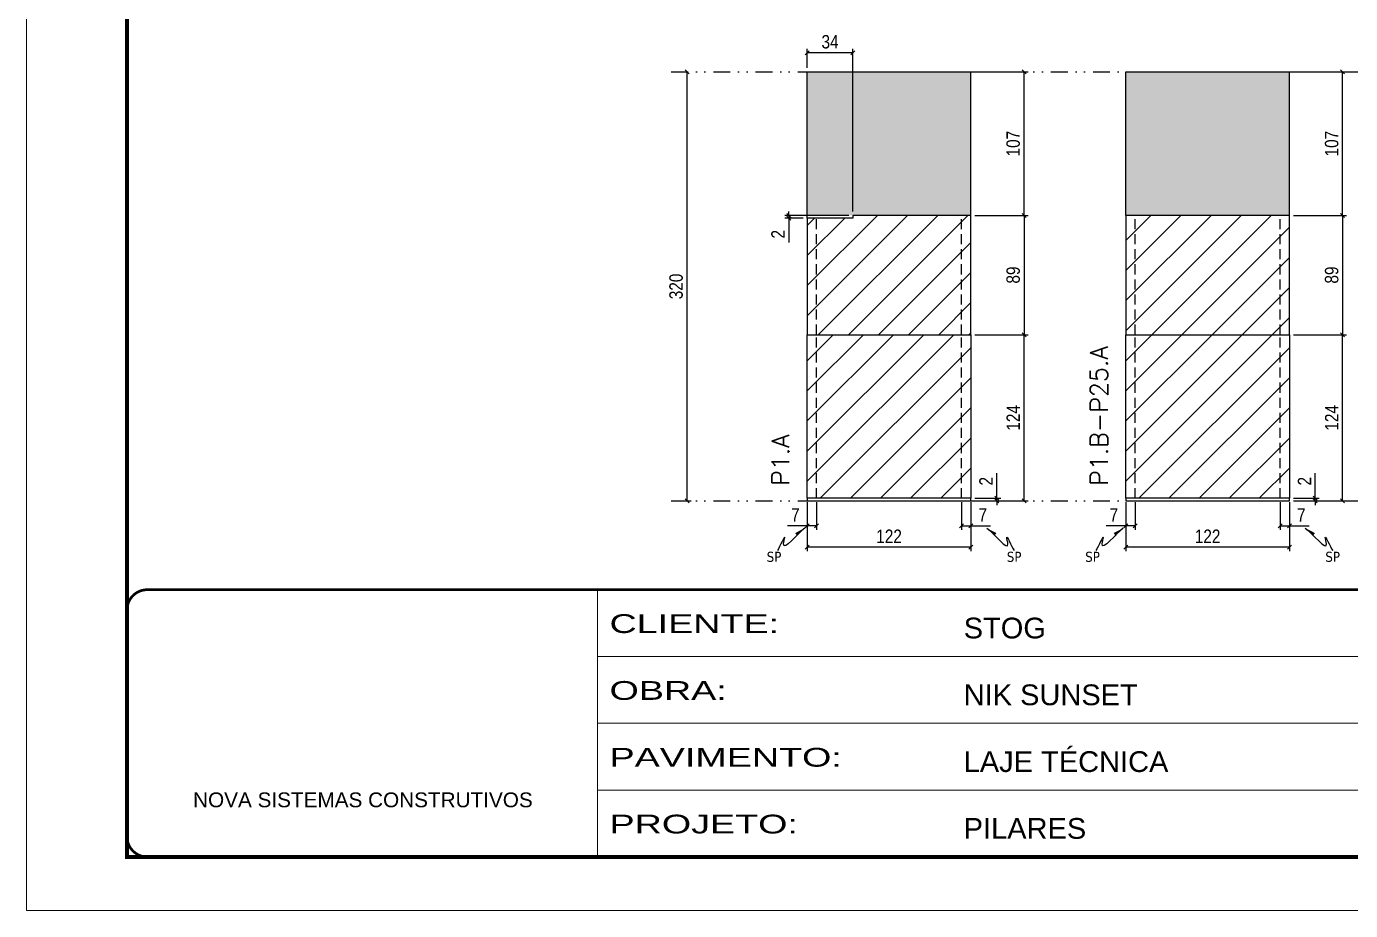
# Model space of a CAD drawing. Extents: x 808 to 7089, y -98 to 17032.
# Drawn here: x 2407 to 3394, y 14834 to 15493 of the extents above; entities that cross this region are included whole.
import ezdxf

# ---------------------------------------------------------------- set-up
doc = ezdxf.new("R2010")
doc.units = 0
for name, pattern in [('CONTINUO', [0]), ('DASHED', [0.75, 0.5, -0.25]), ('DIVIDE2', [0.625, 0.25, -0.125, 0, -0.125, 0, -0.125]), ('HIDDEN', [0.375, 0.25, -0.125])]:
    doc.linetypes.add(name, pattern=pattern)
for name, color, linetype in [('COTA', 241, 'Continuous'), ('Nível', 160, 'Continuous'), ('Painéis', 200, 'Continuous'), ('Sarrafo de Pressão', 42, 'HIDDEN'), ('texto', 7, 'Continuous')]:
    doc.layers.add(name, color=color, linetype=linetype)
for name, color, linetype, lineweight in [('Folhas', 255, 'Continuous', 9), ('REAPROVEITAMENTO', 251, 'Continuous', 9), ('SARRAFO DE PRESSAO', 251, 'DASHED', 9), ('Texto Seção', 7, 'Continuous', 15)]:
    doc.layers.add(name, color=color, linetype=linetype, lineweight=lineweight)
doc.styles.add('ARIAL', font='arial.ttf')
doc.styles.add('COTA TECNICA', font='techl___.ttf', dxfattribs={"height": 10})
doc.styles.add('COTA TECNICA-50', font='techl___.ttf', dxfattribs={"height": 10})
doc.styles.add('REGUA-120', font='ROMANS.shx', dxfattribs={"height": 15})
doc.styles.get("Standard").update_dxf_attribs({"font": 'arial.ttf'})
doc.styles.add('Tecnologia', font='')
doc.styles.get('Tecnologia').set_extended_font_data('Forgotten Futurist')
doc.dimstyles.new('COTA PAINEL-50', dxfattribs={"dimtxt": 10, "dimasz": 3, "dimexe": 3, "dimexo": 3, "dimgap": 3, "dimtad": 1, "dimdec": 1, "dimzin": 12, "dimdsep": 46, "dimtxsty": 'COTA TECNICA-50', "dimblk1": 'OBLIQUE', "dimblk2": 'OBLIQUE', "dimsah": 1, "dimcen": 0.9, "dimclrd": 4, "dimclre": 4, "dimclrt": 240, "dimadec": 1, "dimazin": 3, "dimtfac": 1, "dimtdec": 1, "dimtmove": 0, "dimatfit": 3, "dimfxl": 1, "dimtolj": 1, "dimtzin": 12, "dimarcsym": 0})
doc.dimstyles.new('PAINEL', dxfattribs={"dimtxt": 10, "dimasz": 3, "dimexe": 3, "dimexo": 3, "dimgap": 3, "dimtad": 1, "dimdec": 1, "dimzin": 12, "dimdsep": 46, "dimtxsty": 'COTA TECNICA', "dimblk1": 'OBLIQUE', "dimblk2": 'OBLIQUE', "dimsah": 1, "dimcen": 0.9, "dimclrd": 4, "dimclre": 4, "dimclrt": 240, "dimadec": 1, "dimazin": 3, "dimtfac": 1, "dimtdec": 1, "dimtmove": 0, "dimatfit": 3, "dimfxl": 1, "dimtolj": 1, "dimtzin": 12, "dimarcsym": 0})
doc.dimstyles.get("Standard").update_dxf_attribs({"dimtxt": 0.18, "dimasz": 0.18, "dimexe": 0.18, "dimexo": 0.0625, "dimgap": 0.09, "dimtad": 0, "dimtih": 1, "dimtoh": 1, "dimdec": 4, "dimzin": 0, "dimdsep": 46, "dimtxsty": 'Standard', "dimcen": 0.09, "dimadec": 0, "dimazin": 0, "dimtfac": 1, "dimtdec": 4, "dimtofl": 0, "dimtmove": 0, "dimatfit": 3, "dimfxl": 1, "dimtolj": 1, "dimtzin": 0, "dimarcsym": 0})
pattern_1 = [(45, (195.475, 0), (-11.22532, 11.22532), [])]

# ---------------------------------------------------------------- blocks, each defined once
blk = doc.blocks.new('9999999999')
at = {"color": 30, "linetype": 'CONTINUO'}
for p, q in [((98564.56, 34230.21), (98564.56, 34429.45)), ((98564.56, 34379.64), (99583.98, 34379.64)), ((98564.56, 34329.83), (99487.98, 34329.83)), ((98564.56, 34280.02), (99487.98, 34280.02))]:
    blk.add_line(p, q, dxfattribs=at)
at = {"color": 30, "linetype": 'CONTINUO', "const_width": 2}
blk.add_lwpolyline([(99583.98, 34230.21), (99583.98, 34414.45, 0.414214), (99568.98, 34429.45), (98228.98, 34429.45, 0.414214), (98213.98, 34414.45), (98213.98, 34245.21, 0.414214), (98228.98, 34230.21), (99583.98, 34230.21)], format="xyb", dxfattribs=at)
at = {"layer": 'Folhas'}
blk.add_lwpolyline([(98138.98, 34190.21), (99623.98, 34190.21), (99623.98, 35240.21), (98138.98, 35240.21)], close=True, dxfattribs=at)
at = {"layer": 'Folhas', "color": 30, "const_width": 3}
blk.add_lwpolyline([(98213.98, 34230.21), (99583.98, 34230.21), (99583.98, 35200.21), (98213.98, 35200.21)], close=True, dxfattribs=at)
at = {"color": 7, "linetype": 'Continuous', "ltscale": 5, "style": 'ARIAL'}
for s, height, p in [('STOG', 15.483, (98837.68, 34393.13)), ('NIK SUNSET', 15.483, (98837.68, 34343.32)), ('LAJE TÉCNICA', 15.4829, (98837.68, 34293.51)), ('NOVA SISTEMAS CONSTRUTIVOS', 11.0592, (98263.19, 34267.21)), ('PILARES', 15.483, (98837.68, 34243.7))]:
    blk.add_text(s, height=height, dxfattribs=at).set_placement(p)
at = {"layer": 'Folhas', "color": 7, "style": 'Tecnologia', "width": 1.5}
for s, p in [('CLIENTE:', (98573.65, 34397.17)), ('OBRA:', (98573.65, 34347.31)), ('PAVIMENTO:', (98573.65, 34297.5)), ('PROJETO:', (98573.65, 34247.69))]:
    blk.add_text(s, height=14, dxfattribs=at).set_placement(p)
blk = doc.blocks.new('_Oblique')
at = {"color": 0, "linetype": 'ByBlock', "lineweight": -2}
blk.add_line((-0.5, -0.5), (0.5, 0.5), dxfattribs=at)
blk = doc.blocks.new('*D142')
at = {"layer": 'COTA', "color": 4, "lineweight": -2, "transparency": 16777216}
for p, q in [((2899.21, 15139.32), (2899.21, 15459.32)), ((2890.35, 15139.32), (2902.21, 15139.32))]:
    blk.add_line(p, q, dxfattribs=at)
at = {"layer": 'Defpoints', "color": 0, "transparency": 16777216}
for p in [(2899.21, 15459.32), (2899.21, 15459.32), (2887.35, 15139.32)]:
    blk.add_point(p, dxfattribs=at)
at = {"layer": 'COTA', "color": 4, "lineweight": -2, "transparency": 16777216, "xscale": 3, "yscale": 3, "zscale": 3}
for p, rotation in [((2899.21, 15459.32), 90), ((2899.21, 15139.32), 270)]:
    blk.add_blockref('_Oblique', p, dxfattribs=dict(at, rotation=rotation))
at = {"layer": 'COTA', "color": 240, "transparency": 16777216, "insert": (2890.99, 15299.32), "char_height": 10, "attachment_point": 5, "rotation": 90, "style": 'COTA TECNICA-50'}
blk.add_mtext('\\A1;320', dxfattribs=at)
blk = doc.blocks.new('*D131')
at = {"layer": 'COTA', "color": 4, "lineweight": -2, "transparency": 16777216}
for p, q in [((2988.74, 15138.32), (2988.74, 15101.95)), ((3110.74, 15138.32), (3110.74, 15101.95)), ((3110.74, 15104.95), (2988.74, 15104.95))]:
    blk.add_line(p, q, dxfattribs=at)
at = {"layer": 'Defpoints', "color": 0, "transparency": 16777216}
for p in [(2988.74, 15141.32), (3110.74, 15141.32), (2988.74, 15104.95)]:
    blk.add_point(p, dxfattribs=at)
at = {"layer": 'COTA', "color": 4, "lineweight": -2, "transparency": 16777216, "xscale": 3, "yscale": 3, "zscale": 3, "rotation": 180}
blk.add_blockref('_Oblique', (2988.74, 15104.95), dxfattribs=at)
at = {"layer": 'COTA', "color": 4, "lineweight": -2, "transparency": 16777216, "xscale": 3, "yscale": 3, "zscale": 3}
blk.add_blockref('_Oblique', (3110.74, 15104.95), dxfattribs=at)
at = {"layer": 'COTA', "color": 240, "transparency": 16777216, "insert": (3049.74, 15113.01), "char_height": 10, "attachment_point": 5, "style": 'COTA TECNICA'}
blk.add_mtext('\\A1;122', dxfattribs=at)
blk = doc.blocks.new('*D132')
at = {"layer": 'COTA', "color": 4, "lineweight": -2, "transparency": 16777216}
for p, q in [((3103.74, 15138.32), (3103.74, 15117.81)), ((3110.74, 15136.32), (3110.74, 15117.81)), ((3103.74, 15120.81), (3110.74, 15120.81)), ((3110.74, 15120.81), (3125.47, 15120.81))]:
    blk.add_line(p, q, dxfattribs=at)
at = {"layer": 'Defpoints', "color": 0, "transparency": 16777216}
for p in [(3103.74, 15141.32), (3110.74, 15139.32), (3110.74, 15120.81)]:
    blk.add_point(p, dxfattribs=at)
at = {"layer": 'COTA', "color": 4, "lineweight": -2, "transparency": 16777216, "xscale": 3, "yscale": 3, "zscale": 3, "rotation": 180}
blk.add_blockref('_Oblique', (3103.74, 15120.81), dxfattribs=at)
at = {"layer": 'COTA', "color": 4, "lineweight": -2, "transparency": 16777216, "xscale": 3, "yscale": 3, "zscale": 3}
blk.add_blockref('_Oblique', (3110.74, 15120.81), dxfattribs=at)
at = {"layer": 'COTA', "color": 240, "transparency": 16777216, "insert": (3119.61, 15128.88), "char_height": 10, "attachment_point": 5, "style": 'COTA TECNICA-50'}
blk.add_mtext('\\A1;7', dxfattribs=at)
blk = doc.blocks.new('*D133')
at = {"layer": 'COTA', "color": 4, "lineweight": -2, "transparency": 16777216}
for p, q in [((2988.74, 15136.32), (2988.74, 15117.81)), ((2995.74, 15138.32), (2995.74, 15117.81)), ((2988.74, 15120.81), (2974.01, 15120.81)), ((2995.74, 15120.81), (2988.74, 15120.81))]:
    blk.add_line(p, q, dxfattribs=at)
at = {"layer": 'Defpoints', "color": 0, "transparency": 16777216}
for p in [(2988.74, 15139.32), (2995.74, 15141.32), (2988.74, 15120.81)]:
    blk.add_point(p, dxfattribs=at)
at = {"layer": 'COTA', "color": 4, "lineweight": -2, "transparency": 16777216, "xscale": 3, "yscale": 3, "zscale": 3, "rotation": 180}
blk.add_blockref('_Oblique', (2988.74, 15120.81), dxfattribs=at)
at = {"layer": 'COTA', "color": 4, "lineweight": -2, "transparency": 16777216, "xscale": 3, "yscale": 3, "zscale": 3}
blk.add_blockref('_Oblique', (2995.74, 15120.81), dxfattribs=at)
at = {"layer": 'COTA', "color": 240, "transparency": 16777216, "insert": (2979.88, 15128.88), "char_height": 10, "attachment_point": 5, "style": 'COTA TECNICA-50'}
blk.add_mtext('\\A1;7', dxfattribs=at)
blk = doc.blocks.new('*D134')
at = {"layer": 'COTA', "color": 4, "linetype": 'ByBlock', "lineweight": -2, "transparency": 16777216}
for p, q in [((3113.74, 15263.32), (3153.38, 15263.32)), ((3150.38, 15139.32), (3150.38, 15263.32)), ((3113.74, 15139.32), (3153.38, 15139.32))]:
    blk.add_line(p, q, dxfattribs=at)
at = {"layer": 'Defpoints', "color": 0, "linetype": 'ByBlock', "transparency": 16777216}
for p in [(3110.74, 15263.32), (3150.38, 15263.32), (3110.74, 15139.32)]:
    blk.add_point(p, dxfattribs=at)
at = {"layer": 'COTA', "color": 4, "linetype": 'ByBlock', "lineweight": -2, "transparency": 16777216, "xscale": 3, "yscale": 3, "zscale": 3}
for p, rotation in [((3150.38, 15263.32), 90), ((3150.38, 15139.32), 270)]:
    blk.add_blockref('_Oblique', p, dxfattribs=dict(at, rotation=rotation))
at = {"layer": 'COTA', "color": 240, "linetype": 'ByBlock', "transparency": 16777216, "insert": (3142.31, 15201.32), "char_height": 10, "attachment_point": 5, "rotation": 90, "style": 'COTA TECNICA'}
blk.add_mtext('\\A1;124', dxfattribs=at)
blk = doc.blocks.new('*D135')
at = {"layer": 'COTA', "color": 4, "lineweight": -2, "transparency": 16777216}
for p, q in [((3130, 15141.32), (3130, 15160.12)), ((3113.74, 15141.32), (3133, 15141.32)), ((3113.74, 15139.32), (3133, 15139.32)), ((3130, 15139.32), (3130, 15141.32)), ((3130, 15139.32), (3130, 15136.32))]:
    blk.add_line(p, q, dxfattribs=at)
at = {"layer": 'Defpoints', "color": 0, "transparency": 16777216}
for p in [(3110.74, 15141.32), (3110.74, 15139.32), (3130, 15139.32)]:
    blk.add_point(p, dxfattribs=at)
at = {"layer": 'COTA', "color": 4, "lineweight": -2, "transparency": 16777216, "xscale": 3, "yscale": 3, "zscale": 3}
for p, rotation in [((3130, 15141.32), 270), ((3130, 15139.32), 90)]:
    blk.add_blockref('_Oblique', p, dxfattribs=dict(at, rotation=rotation))
at = {"layer": 'COTA', "color": 240, "transparency": 16777216, "insert": (3122, 15154.06), "char_height": 10, "attachment_point": 5, "rotation": 90, "style": 'COTA TECNICA-50'}
blk.add_mtext('\\A1;2', dxfattribs=at)
blk = doc.blocks.new('*D136')
at = {"layer": 'COTA', "color": 4, "linetype": 'ByBlock', "lineweight": -2, "transparency": 16777216}
for p, q in [((3113.74, 15263.32), (3153.38, 15263.32)), ((3150.38, 15139.32), (3150.38, 15263.32)), ((3113.74, 15139.32), (3153.38, 15139.32))]:
    blk.add_line(p, q, dxfattribs=at)
at = {"layer": 'Defpoints', "color": 0, "linetype": 'ByBlock', "transparency": 16777216}
for p in [(3110.74, 15263.32), (3150.38, 15263.32), (3110.74, 15139.32)]:
    blk.add_point(p, dxfattribs=at)
at = {"layer": 'COTA', "color": 4, "linetype": 'ByBlock', "lineweight": -2, "transparency": 16777216, "xscale": 3, "yscale": 3, "zscale": 3}
for p, rotation in [((3150.38, 15263.32), 90), ((3150.38, 15139.32), 270)]:
    blk.add_blockref('_Oblique', p, dxfattribs=dict(at, rotation=rotation))
at = {"layer": 'COTA', "color": 240, "linetype": 'ByBlock', "transparency": 16777216, "insert": (3142.31, 15201.32), "char_height": 10, "attachment_point": 5, "rotation": 90, "style": 'COTA TECNICA'}
blk.add_mtext('\\A1;124', dxfattribs=at)
blk = doc.blocks.new('*D137')
at = {"layer": 'COTA', "color": 4, "lineweight": -2, "transparency": 16777216}
for p, q in [((3079.74, 15459.32), (3153.38, 15459.32)), ((3150.38, 15352.32), (3150.38, 15459.32)), ((3113.74, 15352.32), (3153.38, 15352.32))]:
    blk.add_line(p, q, dxfattribs=at)
at = {"layer": 'Defpoints', "color": 0, "transparency": 16777216}
for p in [(3076.74, 15459.32), (3150.38, 15459.32), (3110.74, 15352.32)]:
    blk.add_point(p, dxfattribs=at)
at = {"layer": 'COTA', "color": 4, "lineweight": -2, "transparency": 16777216, "xscale": 3, "yscale": 3, "zscale": 3}
for p, rotation in [((3150.38, 15459.32), 90), ((3150.38, 15352.32), 270)]:
    blk.add_blockref('_Oblique', p, dxfattribs=dict(at, rotation=rotation))
at = {"layer": 'COTA', "color": 240, "transparency": 16777216, "insert": (3142.28, 15405.82), "char_height": 10, "attachment_point": 5, "rotation": 90, "style": 'COTA TECNICA-50'}
blk.add_mtext('\\A1;107', dxfattribs=at)
blk = doc.blocks.new('*D140')
at = {"layer": 'COTA', "color": 4, "lineweight": -2, "transparency": 16777216}
for p, q in [((3113.74, 15352.32), (3153.38, 15352.32)), ((3150.38, 15352.32), (3150.38, 15263.32)), ((3113.74, 15263.32), (3153.38, 15263.32))]:
    blk.add_line(p, q, dxfattribs=at)
at = {"layer": 'Defpoints', "color": 0, "transparency": 16777216}
for p in [(3110.74, 15352.32), (3110.74, 15263.32), (3150.38, 15263.32)]:
    blk.add_point(p, dxfattribs=at)
at = {"layer": 'COTA', "color": 4, "lineweight": -2, "transparency": 16777216, "xscale": 3, "yscale": 3, "zscale": 3}
for p, rotation in [((3150.38, 15352.32), 90), ((3150.38, 15263.32), 270)]:
    blk.add_blockref('_Oblique', p, dxfattribs=dict(at, rotation=rotation))
at = {"layer": 'COTA', "color": 240, "transparency": 16777216, "insert": (3142.28, 15307.82), "char_height": 10, "attachment_point": 5, "rotation": 90, "style": 'COTA TECNICA'}
blk.add_mtext('\\A1;89', dxfattribs=at)
blk = doc.blocks.new('*D979')
at = {"layer": 'COTA', "color": 4, "lineweight": -2, "transparency": 16777216}
for p, q in [((3226.21, 15138.32), (3226.21, 15101.95)), ((3348.21, 15138.32), (3348.21, 15101.95)), ((3348.21, 15104.95), (3226.21, 15104.95))]:
    blk.add_line(p, q, dxfattribs=at)
at = {"layer": 'Defpoints', "color": 0, "transparency": 16777216}
for p in [(3226.21, 15141.32), (3348.21, 15141.32), (3226.21, 15104.95)]:
    blk.add_point(p, dxfattribs=at)
at = {"layer": 'COTA', "color": 4, "lineweight": -2, "transparency": 16777216, "xscale": 3, "yscale": 3, "zscale": 3, "rotation": 180}
blk.add_blockref('_Oblique', (3226.21, 15104.95), dxfattribs=at)
at = {"layer": 'COTA', "color": 4, "lineweight": -2, "transparency": 16777216, "xscale": 3, "yscale": 3, "zscale": 3}
blk.add_blockref('_Oblique', (3348.21, 15104.95), dxfattribs=at)
at = {"layer": 'COTA', "color": 240, "transparency": 16777216, "insert": (3287.21, 15113.01), "char_height": 10, "attachment_point": 5, "style": 'COTA TECNICA'}
blk.add_mtext('\\A1;122', dxfattribs=at)
blk = doc.blocks.new('*D980')
at = {"layer": 'COTA', "color": 4, "lineweight": -2, "transparency": 16777216}
for p, q in [((3341.21, 15138.32), (3341.21, 15117.81)), ((3348.21, 15136.32), (3348.21, 15117.81)), ((3341.21, 15120.81), (3348.21, 15120.81)), ((3348.21, 15120.81), (3362.94, 15120.81))]:
    blk.add_line(p, q, dxfattribs=at)
at = {"layer": 'Defpoints', "color": 0, "transparency": 16777216}
for p in [(3341.21, 15141.32), (3348.21, 15139.32), (3348.21, 15120.81)]:
    blk.add_point(p, dxfattribs=at)
at = {"layer": 'COTA', "color": 4, "lineweight": -2, "transparency": 16777216, "xscale": 3, "yscale": 3, "zscale": 3, "rotation": 180}
blk.add_blockref('_Oblique', (3341.21, 15120.81), dxfattribs=at)
at = {"layer": 'COTA', "color": 4, "lineweight": -2, "transparency": 16777216, "xscale": 3, "yscale": 3, "zscale": 3}
blk.add_blockref('_Oblique', (3348.21, 15120.81), dxfattribs=at)
at = {"layer": 'COTA', "color": 240, "transparency": 16777216, "insert": (3357.07, 15128.88), "char_height": 10, "attachment_point": 5, "style": 'COTA TECNICA-50'}
blk.add_mtext('\\A1;7', dxfattribs=at)
blk = doc.blocks.new('*D981')
at = {"layer": 'COTA', "color": 4, "lineweight": -2, "transparency": 16777216}
for p, q in [((3226.21, 15136.32), (3226.21, 15117.81)), ((3233.21, 15138.32), (3233.21, 15117.81)), ((3226.21, 15120.81), (3211.47, 15120.81)), ((3233.21, 15120.81), (3226.21, 15120.81))]:
    blk.add_line(p, q, dxfattribs=at)
at = {"layer": 'Defpoints', "color": 0, "transparency": 16777216}
for p in [(3226.21, 15139.32), (3233.21, 15141.32), (3226.21, 15120.81)]:
    blk.add_point(p, dxfattribs=at)
at = {"layer": 'COTA', "color": 4, "lineweight": -2, "transparency": 16777216, "xscale": 3, "yscale": 3, "zscale": 3, "rotation": 180}
blk.add_blockref('_Oblique', (3226.21, 15120.81), dxfattribs=at)
at = {"layer": 'COTA', "color": 4, "lineweight": -2, "transparency": 16777216, "xscale": 3, "yscale": 3, "zscale": 3}
blk.add_blockref('_Oblique', (3233.21, 15120.81), dxfattribs=at)
at = {"layer": 'COTA', "color": 240, "transparency": 16777216, "insert": (3217.34, 15128.88), "char_height": 10, "attachment_point": 5, "style": 'COTA TECNICA-50'}
blk.add_mtext('\\A1;7', dxfattribs=at)
blk = doc.blocks.new('*D982')
at = {"layer": 'COTA', "color": 4, "linetype": 'ByBlock', "lineweight": -2, "transparency": 16777216}
for p, q in [((3351.21, 15263.32), (3390.85, 15263.32)), ((3387.85, 15139.32), (3387.85, 15263.32)), ((3351.21, 15139.32), (3390.85, 15139.32))]:
    blk.add_line(p, q, dxfattribs=at)
at = {"layer": 'Defpoints', "color": 0, "linetype": 'ByBlock', "transparency": 16777216}
for p in [(3348.21, 15263.32), (3387.85, 15263.32), (3348.21, 15139.32)]:
    blk.add_point(p, dxfattribs=at)
at = {"layer": 'COTA', "color": 4, "linetype": 'ByBlock', "lineweight": -2, "transparency": 16777216, "xscale": 3, "yscale": 3, "zscale": 3}
for p, rotation in [((3387.85, 15263.32), 90), ((3387.85, 15139.32), 270)]:
    blk.add_blockref('_Oblique', p, dxfattribs=dict(at, rotation=rotation))
at = {"layer": 'COTA', "color": 240, "linetype": 'ByBlock', "transparency": 16777216, "insert": (3379.77, 15201.32), "char_height": 10, "attachment_point": 5, "rotation": 90, "style": 'COTA TECNICA'}
blk.add_mtext('\\A1;124', dxfattribs=at)
blk = doc.blocks.new('*D983')
at = {"layer": 'COTA', "color": 4, "lineweight": -2, "transparency": 16777216}
for p, q in [((3367.46, 15141.32), (3367.46, 15160.12)), ((3351.21, 15141.32), (3370.46, 15141.32)), ((3351.21, 15139.32), (3370.46, 15139.32)), ((3367.46, 15139.32), (3367.46, 15141.32)), ((3367.46, 15139.32), (3367.46, 15136.32))]:
    blk.add_line(p, q, dxfattribs=at)
at = {"layer": 'Defpoints', "color": 0, "transparency": 16777216}
for p in [(3348.21, 15141.32), (3348.21, 15139.32), (3367.46, 15139.32)]:
    blk.add_point(p, dxfattribs=at)
at = {"layer": 'COTA', "color": 4, "lineweight": -2, "transparency": 16777216, "xscale": 3, "yscale": 3, "zscale": 3}
for p, rotation in [((3367.46, 15141.32), 270), ((3367.46, 15139.32), 90)]:
    blk.add_blockref('_Oblique', p, dxfattribs=dict(at, rotation=rotation))
at = {"layer": 'COTA', "color": 240, "transparency": 16777216, "insert": (3359.46, 15154.06), "char_height": 10, "attachment_point": 5, "rotation": 90, "style": 'COTA TECNICA-50'}
blk.add_mtext('\\A1;2', dxfattribs=at)
blk = doc.blocks.new('*D984')
at = {"layer": 'COTA', "color": 4, "linetype": 'ByBlock', "lineweight": -2, "transparency": 16777216}
for p, q in [((3351.21, 15263.32), (3390.85, 15263.32)), ((3387.85, 15139.32), (3387.85, 15263.32)), ((3351.21, 15139.32), (3390.85, 15139.32))]:
    blk.add_line(p, q, dxfattribs=at)
at = {"layer": 'Defpoints', "color": 0, "linetype": 'ByBlock', "transparency": 16777216}
for p in [(3348.21, 15263.32), (3387.85, 15263.32), (3348.21, 15139.32)]:
    blk.add_point(p, dxfattribs=at)
at = {"layer": 'COTA', "color": 4, "linetype": 'ByBlock', "lineweight": -2, "transparency": 16777216, "xscale": 3, "yscale": 3, "zscale": 3}
for p, rotation in [((3387.85, 15263.32), 90), ((3387.85, 15139.32), 270)]:
    blk.add_blockref('_Oblique', p, dxfattribs=dict(at, rotation=rotation))
at = {"layer": 'COTA', "color": 240, "linetype": 'ByBlock', "transparency": 16777216, "insert": (3379.77, 15201.32), "char_height": 10, "attachment_point": 5, "rotation": 90, "style": 'COTA TECNICA'}
blk.add_mtext('\\A1;124', dxfattribs=at)
blk = doc.blocks.new('*D985')
at = {"layer": 'COTA', "color": 4, "lineweight": -2, "transparency": 16777216}
for p, q in [((3317.21, 15459.32), (3390.85, 15459.32)), ((3387.85, 15352.32), (3387.85, 15459.32)), ((3351.21, 15352.32), (3390.85, 15352.32))]:
    blk.add_line(p, q, dxfattribs=at)
at = {"layer": 'Defpoints', "color": 0, "transparency": 16777216}
for p in [(3314.21, 15459.32), (3387.85, 15459.32), (3348.21, 15352.32)]:
    blk.add_point(p, dxfattribs=at)
at = {"layer": 'COTA', "color": 4, "lineweight": -2, "transparency": 16777216, "xscale": 3, "yscale": 3, "zscale": 3}
for p, rotation in [((3387.85, 15459.32), 90), ((3387.85, 15352.32), 270)]:
    blk.add_blockref('_Oblique', p, dxfattribs=dict(at, rotation=rotation))
at = {"layer": 'COTA', "color": 240, "transparency": 16777216, "insert": (3379.74, 15405.82), "char_height": 10, "attachment_point": 5, "rotation": 90, "style": 'COTA TECNICA-50'}
blk.add_mtext('\\A1;107', dxfattribs=at)
blk = doc.blocks.new('*D986')
at = {"layer": 'COTA', "color": 4, "lineweight": -2, "transparency": 16777216}
for p, q in [((3351.21, 15352.32), (3390.85, 15352.32)), ((3387.85, 15352.32), (3387.85, 15263.32)), ((3351.21, 15263.32), (3390.85, 15263.32))]:
    blk.add_line(p, q, dxfattribs=at)
at = {"layer": 'Defpoints', "color": 0, "transparency": 16777216}
for p in [(3348.21, 15352.32), (3348.21, 15263.32), (3387.85, 15263.32)]:
    blk.add_point(p, dxfattribs=at)
at = {"layer": 'COTA', "color": 4, "lineweight": -2, "transparency": 16777216, "xscale": 3, "yscale": 3, "zscale": 3}
for p, rotation in [((3387.85, 15352.32), 90), ((3387.85, 15263.32), 270)]:
    blk.add_blockref('_Oblique', p, dxfattribs=dict(at, rotation=rotation))
at = {"layer": 'COTA', "color": 240, "transparency": 16777216, "insert": (3379.74, 15307.82), "char_height": 10, "attachment_point": 5, "rotation": 90, "style": 'COTA TECNICA'}
blk.add_mtext('\\A1;89', dxfattribs=at)
blk = doc.blocks.new('*D987')
at = {"layer": 'COTA', "color": 4, "lineweight": -2, "transparency": 16777216}
for p, q in [((3019.74, 15352.32), (2971.94, 15352.32)), ((2985.74, 15350.32), (2971.94, 15350.32)), ((2974.94, 15352.32), (2974.94, 15355.32)), ((2974.94, 15352.32), (2974.94, 15350.32)), ((2974.94, 15350.32), (2974.94, 15332.2))]:
    blk.add_line(p, q, dxfattribs=at)
at = {"layer": 'Defpoints', "color": 0, "transparency": 16777216}
for p in [(2974.94, 15350.32), (2988.74, 15350.32), (3022.74, 15352.32)]:
    blk.add_point(p, dxfattribs=at)
at = {"layer": 'COTA', "color": 4, "lineweight": -2, "transparency": 16777216, "xscale": 3, "yscale": 3, "zscale": 3}
for p, rotation in [((2974.94, 15352.32), 270), ((2974.94, 15350.32), 90)]:
    blk.add_blockref('_Oblique', p, dxfattribs=dict(at, rotation=rotation))
at = {"layer": 'COTA', "color": 240, "transparency": 16777216, "insert": (2966.94, 15338.26), "char_height": 10, "attachment_point": 5, "rotation": 90, "style": 'COTA TECNICA'}
blk.add_mtext('\\A1;2', dxfattribs=at)
blk = doc.blocks.new('*D988')
at = {"layer": 'COTA', "color": 4, "lineweight": -2, "transparency": 16777216}
for p, q in [((2988.74, 15462.32), (2988.74, 15476.5)), ((3022.74, 15473.5), (2988.74, 15473.5)), ((3022.74, 15355.32), (3022.74, 15476.5))]:
    blk.add_line(p, q, dxfattribs=at)
at = {"layer": 'Defpoints', "color": 0, "transparency": 16777216}
for p in [(2988.74, 15473.5), (2988.74, 15459.32), (3022.74, 15352.32)]:
    blk.add_point(p, dxfattribs=at)
at = {"layer": 'COTA', "color": 4, "lineweight": -2, "transparency": 16777216, "xscale": 3, "yscale": 3, "zscale": 3, "rotation": 180}
blk.add_blockref('_Oblique', (2988.74, 15473.5), dxfattribs=at)
at = {"layer": 'COTA', "color": 4, "lineweight": -2, "transparency": 16777216, "xscale": 3, "yscale": 3, "zscale": 3}
blk.add_blockref('_Oblique', (3022.74, 15473.5), dxfattribs=at)
at = {"layer": 'COTA', "color": 240, "transparency": 16777216, "insert": (3005.74, 15481.72), "char_height": 10, "attachment_point": 5, "style": 'COTA TECNICA'}
blk.add_mtext('\\A1;34', dxfattribs=at)

msp = doc.modelspace()

# ---------------------------------------------------------------- hatches: boundary and pattern name
at = {"layer": 'COTA', "linetype": 'ByBlock'}
h = msp.add_hatch(dxfattribs=at)
h.set_pattern_fill('AR-CONC', color=256, scale=0.03)
h.set_pattern_definition([(50, (-5426.347, 11246.3235), (5.46554, -0.4781726), [0.5715, -6.2865]), (355, (-5426.347, 11246.3235), (-1.0573026, 5.7317054), [0.4572, -5.0292175]), (100.451445, (-5425.8913, 11246.2837), (4.4082374, 5.2535326), [0.4857003, -5.3427073]), (46.1842, (-5426.347, 11247.8475), (8.132371, -1.26127), [0.85725, -9.42975]), (96.63556, (-5425.669, 11247.7424), (7.122124, 7.422784), [0.728551, -8.014068]), (351.18415, (-5426.347, 11247.8475), (7.122124, 7.422784), [0.685799, -7.543792]), (21, (-5425.585, 11247.4665), (4.5484317, -3.067956), [0.5715, -6.2865]), (326, (-5425.585, 11247.4665), (1.854061, 5.525639), [0.4572, -5.0292]), (71.451445, (-5425.206, 11247.211), (6.4024926, 2.457683), [0.4857003, -5.342698]), (37.5, (-5426.3468, 11246.3235), (0.0926581, 2.53665117), [0, -4.96824, 0, -5.1054, 0, -5.04825]), (7.5, (-5426.3468, 11246.3235), (2.0045899, 3.00541724), [0, -2.91084, 0, -4.85394, 0, -1.92405]), (327.5, (-5428.046, 11246.3235), (4.06771786, -0.1718623), [0, -1.905, 0, -5.9436, 0, -7.8867]), (317.5, (-5428.808, 11246.3235), (4.4438754, 0.7627947), [0, -2.4765, 0, -3.94716, 0, -5.6007])])
h.paths.add_polyline_path([(2988.74, 15352.32), (3110.74, 15352.32), (3110.74, 15459.32), (2988.74, 15459.32)])
h = msp.add_hatch(dxfattribs=at)
h.set_pattern_fill('AR-CONC', color=256, scale=0.03)
h.set_pattern_definition([(50, (-5188.8816, 11246.3235), (5.46554, -0.4781726), [0.5715, -6.2865]), (355, (-5188.8816, 11246.3235), (-1.0573026, 5.7317054), [0.4572, -5.0292175]), (100.451445, (-5188.426, 11246.2837), (4.4082374, 5.2535326), [0.4857003, -5.3427073]), (46.1842, (-5188.8816, 11247.8475), (8.132371, -1.26127), [0.85725, -9.42975]), (96.63556, (-5188.204, 11247.7424), (7.122124, 7.422784), [0.728551, -8.014068]), (351.18415, (-5188.882, 11247.8475), (7.122124, 7.422784), [0.685799, -7.543792]), (21, (-5188.1196, 11247.4665), (4.5484317, -3.067956), [0.5715, -6.2865]), (326, (-5188.1196, 11247.4665), (1.854061, 5.525639), [0.4572, -5.0292]), (71.451445, (-5187.7406, 11247.211), (6.4024926, 2.457683), [0.4857003, -5.342698]), (37.5, (-5188.8816, 11246.3235), (0.0926581, 2.53665117), [0, -4.96824, 0, -5.1054, 0, -5.04825]), (7.5, (-5188.8816, 11246.3235), (2.0045899, 3.00541724), [0, -2.91084, 0, -4.85394, 0, -1.92405]), (327.5, (-5190.581, 11246.3235), (4.06771786, -0.1718623), [0, -1.905, 0, -5.9436, 0, -7.8867]), (317.5, (-5191.343, 11246.3235), (4.4438754, 0.7627947), [0, -2.4765, 0, -3.94716, 0, -5.6007])])
h.paths.add_polyline_path([(3226.21, 15352.32), (3348.21, 15352.32), (3348.21, 15459.32), (3226.21, 15459.32)])
at = {"layer": 'REAPROVEITAMENTO'}
h = msp.add_hatch(dxfattribs=at)
h.set_pattern_fill('ANSI31', color=256, scale=5)
h.set_pattern_definition([(45, (-30.729, 0), (-11.22532, 11.22532), [])])
h.paths.add_polyline_path([(3022.74, 15352.32), (3022.74, 15350.32), (2988.74, 15350.32), (2988.74, 15263.32), (3110.74, 15263.32), (3110.74, 15352.32)])
h = msp.add_hatch(dxfattribs=at)
h.set_pattern_fill('ANSI31', color=256, scale=5)
h.set_pattern_definition(pattern_1)
h.paths.add_polyline_path([(3348.21, 15263.32), (3348.21, 15352.32), (3226.21, 15352.32), (3226.21, 15263.32)])
h = msp.add_hatch(dxfattribs=at)
h.set_pattern_fill('ANSI31', color=256, scale=5)
h.set_pattern_definition([(45, (-41.99, 0), (-11.22532, 11.22532), [])])
h.paths.add_polyline_path([(3110.74, 15263.32), (2988.74, 15263.32), (2988.74, 15141.32), (3110.74, 15141.32)])
h = msp.add_hatch(dxfattribs=at)
h.set_pattern_fill('ANSI31', color=256, scale=5)
h.set_pattern_definition(pattern_1)
h.paths.add_polyline_path([(3348.21, 15263.32), (3226.21, 15263.32), (3226.21, 15141.32), (3348.21, 15141.32)])

# ---------------------------------------------------------------- linework, layer by layer
at = {"layer": 'COTA', "linetype": 'ByBlock'}
for p, q in [((2988.74, 15459.32), (2988.74, 15459.32)), ((2988.74, 15350.32), (2988.74, 15459.32)), ((2988.74, 15459.32), (3110.74, 15459.32)), ((3110.74, 15352.32), (3110.74, 15459.32)), ((3226.21, 15459.32), (3226.21, 15459.32)), ((3226.21, 15352.32), (3226.21, 15459.32)), ((3226.21, 15459.32), (3348.21, 15459.32)), ((3348.21, 15352.32), (3348.21, 15459.32))]:
    msp.add_line(p, q, dxfattribs=at)
at = {"layer": 'Nível', "color": 4, "linetype": 'DIVIDE2', "ltscale": 50}
for p, q in [((2887.35, 15459.32), (3851.67, 15459.32)), ((2887.35, 15139.32), (3851.67, 15139.32))]:
    msp.add_line(p, q, dxfattribs=at)
at = {"layer": 'Painéis'}
for p, q in [((2988.74, 15350.32), (2988.74, 15263.32)), ((3022.74, 15350.32), (2988.74, 15350.32)), ((3110.74, 15352.32), (3022.74, 15352.32)), ((3022.74, 15352.32), (3022.74, 15350.32)), ((3110.74, 15263.32), (3110.74, 15352.32)), ((3226.21, 15352.32), (3226.21, 15263.32)), ((3348.21, 15352.32), (3226.21, 15352.32)), ((3348.21, 15263.32), (3348.21, 15352.32))]:
    msp.add_line(p, q, dxfattribs=at)
for points in [[(2988.74, 15263.32), (3110.74, 15263.32), (3110.74, 15141.32), (2988.74, 15141.32)], [(3226.21, 15263.32), (3348.21, 15263.32), (3348.21, 15141.32), (3226.21, 15141.32)], [(2988.74, 15139.32), (3110.74, 15139.32), (3110.74, 15141.32), (2988.74, 15141.32)], [(3226.21, 15139.32), (3348.21, 15139.32), (3348.21, 15141.32), (3226.21, 15141.32)]]:
    msp.add_lwpolyline(points, close=True, dxfattribs=at)
at = {"layer": 'Sarrafo de Pressão', "ltscale": 30}
for p, q in [((2995.74, 15263.32), (2995.74, 15350.32)), ((3103.74, 15263.32), (3103.74, 15352.32)), ((3233.21, 15263.32), (3233.21, 15352.32)), ((3341.21, 15263.32), (3341.21, 15352.32)), ((2995.74, 15141.32), (2995.74, 15263.32)), ((3103.74, 15141.32), (3103.74, 15263.32)), ((3233.21, 15141.32), (3233.21, 15263.32)), ((3341.21, 15141.32), (3341.21, 15263.32))]:
    msp.add_line(p, q, dxfattribs=at)

# ---------------------------------------------------------------- block references
at = {"layer": 'SARRAFO DE PRESSAO', "color": 6, "linetype": 'ByBlock'}
msp.add_blockref('9999999999', (-95732.31, -19356.3), dxfattribs=at)

# ---------------------------------------------------------------- texts
at = {"layer": 'texto', "color": 0, "char_height": 7.5, "attachment_point": 5}
for insert in [(2963.96, 15097.64), (3142.99, 15097.64), (3201.43, 15097.64), (3380.45, 15097.64)]:
    msp.add_mtext('{\\fTahoma|b0|i0|c0|p34;\\C4;SP}', dxfattribs=dict(at, insert=insert))
at = {"layer": 'Texto Seção', "char_height": 13, "width": 274.3299, "attachment_point": 7, "rotation": 90, "style": 'REGUA-120'}
for s, insert in [('P1.B-P25.A', (3212.74, 15150.57)), ('P1.A', (2975.27, 15150.57))]:
    msp.add_mtext(s, dxfattribs=dict(at, insert=insert))

# ---------------------------------------------------------------- dimensions: what is measured, and where the dimension line sits
at = {"layer": 'COTA'}
for base, p1, p2, dimstyle, picture, middle in [((2988.74, 15473.5), (3022.74, 15352.32), (2988.74, 15459.32), 'PAINEL', '*D988', (3005.74, 15481.72)), ((3110.74, 15120.81), (3103.74, 15141.32), (3110.74, 15139.32), 'COTA PAINEL-50', '*D132', (3119.61, 15128.88)), ((3348.21, 15120.81), (3341.21, 15141.32), (3348.21, 15139.32), 'COTA PAINEL-50', '*D980', (3357.07, 15128.88))]:
    dim = msp.add_linear_dim(base=base, p1=p1, p2=p2, dimstyle=dimstyle, dxfattribs=at)
    dim.commit()
    dim.dimension.update_dxf_attribs({"geometry": picture, "text_midpoint": middle})
for base, p1, p2, angle, dimstyle, picture, middle in [((2899.21, 15459.32), (2887.35, 15139.32), (2899.21, 15459.32), 90, 'COTA PAINEL-50', '*D142', (2890.99, 15299.32)), ((3150.38, 15459.32), (3110.74, 15352.32), (3076.74, 15459.32), 90, 'COTA PAINEL-50', '*D137', (3142.28, 15405.82)), ((3387.85, 15459.32), (3348.21, 15352.32), (3314.21, 15459.32), 90, 'COTA PAINEL-50', '*D985', (3379.74, 15405.82)), ((2974.94, 15350.32), (3022.74, 15352.32), (2988.74, 15350.32), 90, 'PAINEL', '*D987', (2966.94, 15338.26)), ((3150.38, 15263.32), (3110.74, 15352.32), (3110.74, 15263.32), 90, 'PAINEL', '*D140', (3142.28, 15307.82)), ((3387.85, 15263.32), (3348.21, 15352.32), (3348.21, 15263.32), 90, 'PAINEL', '*D986', (3379.74, 15307.82)), ((2988.74, 15120.81), (2995.74, 15141.32), (2988.74, 15139.32), 180, 'COTA PAINEL-50', '*D133', (2979.88, 15128.88)), ((3226.21, 15120.81), (3233.21, 15141.32), (3226.21, 15139.32), 180, 'COTA PAINEL-50', '*D981', (3217.34, 15128.88))]:
    dim = msp.add_linear_dim(base=base, p1=p1, p2=p2, angle=angle, dimstyle=dimstyle, dxfattribs=at)
    dim.commit()
    dim.dimension.update_dxf_attribs({"geometry": picture, "text_midpoint": middle})
at = {"layer": 'COTA', "linetype": 'ByBlock'}
for p1, p2, picture, middle in [((3110.74, 15139.32), (3110.74, 15263.32), '*D134', (3142.31, 15201.32)), ((3110.74, 15139.32), (3110.74, 15263.32), '*D136', (3142.31, 15201.32)), ((3348.21, 15139.32), (3348.21, 15263.32), '*D982', (3379.77, 15201.32)), ((3348.21, 15139.32), (3348.21, 15263.32), '*D984', (3379.77, 15201.32))]:
    dim = msp.add_aligned_dim(p1=p1, p2=p2, distance=-39.64, dimstyle='PAINEL', dxfattribs=at)
    dim.commit()
    dim.dimension.update_dxf_attribs({"geometry": picture, "text_midpoint": middle})
at = {"layer": 'COTA'}
for base, p1, p2, picture, middle in [((3130, 15139.32), (3110.74, 15141.32), (3110.74, 15139.32), '*D135', (3130, 15154.06)), ((3367.46, 15139.32), (3348.21, 15141.32), (3348.21, 15139.32), '*D983', (3367.46, 15154.06))]:
    dim = msp.add_linear_dim(base=base, p1=p1, p2=p2, angle=90, dimstyle='COTA PAINEL-50', dxfattribs=at)
    dim.commit()
    dim.dimension.update_dxf_attribs({"geometry": picture, "text_midpoint": middle, "dimtype": 160})
for base, p1, p2, picture, middle in [((2988.74, 15104.95), (3110.74, 15141.32), (2988.74, 15141.32), '*D131', (3049.74, 15113.01)), ((3226.21, 15104.95), (3348.21, 15141.32), (3226.21, 15141.32), '*D979', (3287.21, 15113.01))]:
    dim = msp.add_linear_dim(base=base, p1=p1, p2=p2, angle=180, dimstyle='PAINEL', override={"dimarcsym": 2}, dxfattribs=at)
    dim.commit()
    dim.dimension.update_dxf_attribs({"geometry": picture, "text_midpoint": middle})

# ---------------------------------------------------------------- leaders
at = {"layer": 'COTA', "path_type": 1}
for points in [[(2986.91, 15119.13), (2971.13, 15107.3), (2972.05, 15112.11), (2966.5, 15102.33)], [(3122.57, 15119.13), (3138.35, 15107.3), (3137.43, 15112.11), (3142.98, 15102.33)], [(3224.38, 15119.13), (3208.59, 15107.3), (3209.52, 15112.11), (3203.96, 15102.33)], [(3360.03, 15119.13), (3375.82, 15107.3), (3374.89, 15112.11), (3380.45, 15102.33)]]:
    msp.add_leader(points, dimstyle='Standard', override={"dimasz": 8}, dxfattribs=at)

doc.saveas('drawing.dxf')
